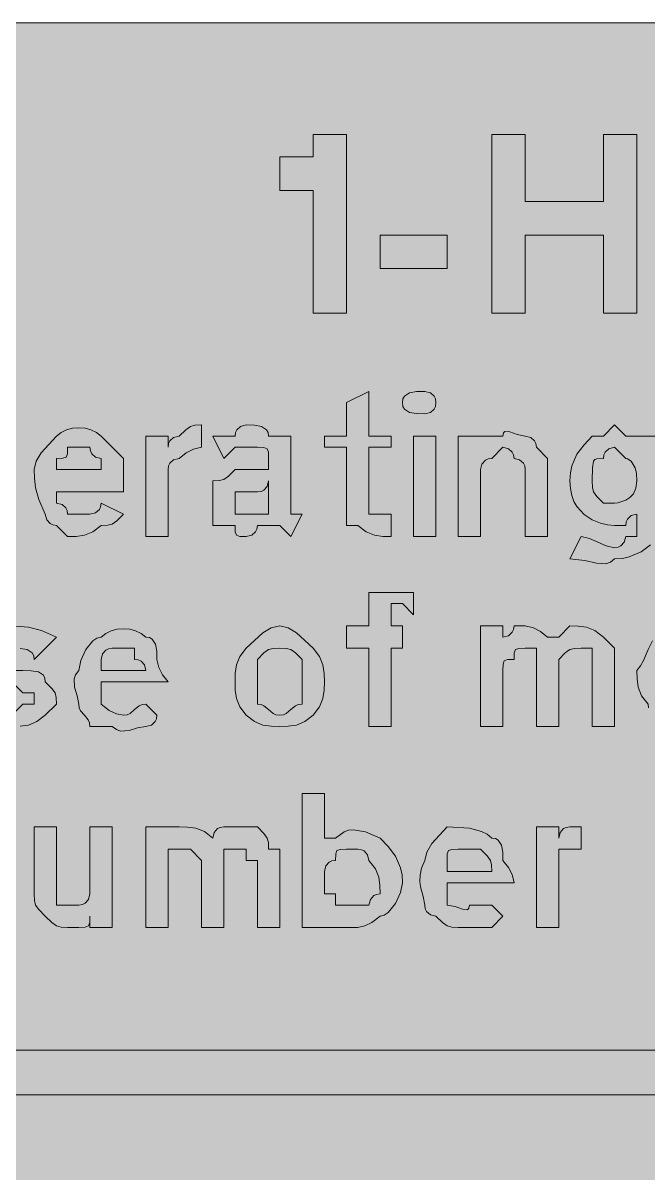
# Model space of a CAD drawing. Header units: metres. Extents: x 10 to 558, y 11 to 258.
# Drawn here: x 141.8 to 208.9, y 134.9 to 258.5 of the extents above; entities that cross this region are included whole.
import ezdxf

# ---------------------------------------------------------------- set-up
doc = ezdxf.new("R2010")
doc.units = ezdxf.units.M
for name, color, linetype, true_color in [('FILL_FIREBRICK_C36B00', 7, 'Continuous', 0xc36b00), ('FILL_WHITE_FFFFFF', 7, 'Continuous', 0xffffff), ('STROKE_WHITE_FFFFFF', 7, 'Continuous', 0xffffff)]:
    doc.layers.add(name, color=color, linetype=linetype, true_color=true_color)

msp = doc.modelspace()

# ---------------------------------------------------------------- hatches: boundary and pattern name
at = {"layer": 'FILL_FIREBRICK_C36B00', "true_color": 0xc36b00}
h = msp.add_hatch(color=7, dxfattribs=at)
h.dxf.hatch_style = 1
h.paths.add_polyline_path([(552.54, 258.46), (553.8, 258.33), (554.83, 257.97), (555.75, 257.28), (557.14, 255.67), (557.56, 254.96), (557.85, 254.28), (558.11, 252.89), (558.15, 251.28), (558.15, 18.48), (558.15, 14.88), (557.75, 14.83), (557.44, 14.67), (556.95, 14.13), (556.46, 13.36), (555.75, 12.48), (554.83, 11.79), (553.8, 11.43), (552.54, 11.3), (550.95, 11.28), (16.95, 11.28), (13.35, 11.28), (12.6, 11.88), (11.83, 12.29), (10.95, 12.48), (10.26, 14.09), (9.9, 15.48), (9.77, 16.87), (9.75, 18.48), (9.75, 251.28), (9.75, 254.88), (10.35, 255.63), (10.76, 256.4), (10.95, 257.28), (11.83, 257.47), (12.6, 257.88), (13.35, 258.48), (16.95, 258.48), (550.95, 258.48), (552.54, 258.46)])
at = {"layer": 'FILL_WHITE_FFFFFF', "true_color": 0xffffff}
h = msp.add_hatch(color=7, dxfattribs=at)
h.dxf.hatch_style = 1
h.paths.add_polyline_path([(172.95, 227.28), (172.95, 240.48), (169.35, 240.48), (169.35, 244.08), (170.55, 244.08), (172.95, 244.08), (172.95, 245.28), (172.95, 246.48), (176.55, 246.48), (176.55, 227.28), (172.95, 227.28)])
h = msp.add_hatch(color=7, dxfattribs=at)
h.dxf.hatch_style = 1
h.paths.add_polyline_path([(204.15, 235.68), (195.75, 235.68), (195.75, 227.28), (192.15, 227.28), (192.15, 246.48), (195.75, 246.48), (195.75, 239.28), (204.15, 239.28), (204.15, 246.48), (207.75, 246.48), (207.75, 227.28), (204.15, 227.28), (204.15, 235.68)])
h = msp.add_hatch(color=7, dxfattribs=at)
h.dxf.hatch_style = 1
h.paths.add_polyline_path([(180.15, 235.68), (187.35, 235.68), (187.35, 232.08), (180.15, 232.08), (180.15, 235.68)])
h = msp.add_hatch(color=7, dxfattribs=at)
h.dxf.hatch_style = 1
h.paths.add_polyline_path([(178.95, 205.68), (180.15, 205.68), (181.35, 205.68), (181.35, 203.28), (180.45, 203.3), (179.55, 203.43), (178.65, 203.79), (177.75, 204.48), (176.55, 204.48), (176.55, 205.68), (176.55, 212.88), (174.15, 212.88), (174.15, 214.08), (176.55, 214.08), (176.55, 217.68), (178.95, 218.88), (178.95, 214.08), (181.35, 214.08), (181.35, 212.88), (178.95, 212.88), (178.95, 206.88), (178.95, 205.68)])
h = msp.add_hatch(color=7, dxfattribs=at)
h.dxf.hatch_style = 1
h.paths.add_polyline_path([(186.1, 217.28), (185.96, 216.99), (185.55, 216.63), (184.95, 216.48), (184.07, 216.5), (183.3, 216.63), (182.76, 216.99), (182.6, 217.28), (182.55, 217.68), (182.6, 218.08), (182.76, 218.37), (183.3, 218.73), (184.07, 218.86), (184.95, 218.88), (185.55, 218.73), (185.96, 218.37), (186.1, 218.08), (186.15, 217.68), (186.1, 217.28)])
h = msp.add_hatch(color=7, dxfattribs=at)
h.dxf.hatch_style = 1
h.paths.add_polyline_path([(157.4, 213.28), (157.54, 213.57), (157.95, 213.93), (158.55, 214.08), (159.26, 214.77), (159.75, 215.13), (160.24, 215.26), (160.95, 215.28), (160.95, 212.88), (160.07, 212.69), (159.3, 212.28), (158.55, 211.68), (157.95, 211.53), (157.54, 211.17), (157.4, 210.88), (157.35, 210.48), (157.35, 203.28), (154.95, 203.28), (154.95, 214.08), (157.35, 214.08), (157.35, 212.88), (157.4, 213.28)])
h = msp.add_hatch(color=7, dxfattribs=at)
h.dxf.hatch_style = 1
h.paths.add_polyline_path([(164.55, 214.08), (164.6, 214.48), (164.74, 214.77), (165.15, 215.13), (165.75, 215.28), (166.63, 215.26), (167.4, 215.13), (167.94, 214.77), (168.1, 214.48), (168.15, 214.08), (170.55, 214.08), (170.55, 211.68), (170.55, 209.28), (170.55, 206.88), (170.55, 205.68), (171.75, 205.68), (170.55, 203.28), (169.35, 204.48), (166.95, 204.48), (166.9, 204.08), (166.76, 203.79), (166.35, 203.43), (165.75, 203.28), (165.06, 203.3), (164.7, 203.43), (164.57, 203.79), (164.55, 204.48), (162.15, 204.48), (162.15, 206.88), (162.15, 209.28), (162.86, 209.3), (163.35, 209.43), (163.84, 209.79), (164.55, 210.48), (165.75, 210.48), (166.95, 210.48), (168.15, 210.48), (168.15, 211.68), (168.13, 212.37), (168, 212.73), (167.64, 212.86), (166.95, 212.88), (165.75, 212.88), (164.55, 212.88), (163.35, 211.68), (162.15, 214.08), (163.35, 214.08), (164.55, 214.08)])
h.paths.add_polyline_path([(168.15, 205.68), (168.15, 206.88), (168.15, 209.28), (168, 208.68), (167.64, 208.27), (167.35, 208.13), (166.95, 208.08), (165.75, 208.08), (164.55, 208.08), (164.55, 206.88), (164.55, 205.68), (165.75, 205.68), (166.95, 205.68), (168.15, 205.68)], flags=16)
h = msp.add_hatch(color=7, dxfattribs=at)
h.dxf.hatch_style = 1
h.paths.add_polyline_path([(210.15, 203.28), (209.23, 202.4), (208.2, 201.63), (206.94, 201.09), (206.2, 200.93), (205.35, 200.88), (204.9, 200.54), (204.43, 200.37), (203.4, 200.43), (202.14, 200.71), (200.55, 200.88), (201.75, 203.28), (202.65, 203.09), (203.55, 202.68), (204.45, 202.27), (205.35, 202.08), (205.75, 202.13), (206.04, 202.27), (206.4, 202.68), (206.55, 203.28), (207.75, 203.28), (207.75, 204.48), (207.75, 205.68), (207.15, 205.53), (206.74, 205.17), (206.6, 204.88), (206.55, 204.48), (205.35, 204.48), (204.6, 204.55), (203.83, 204.73), (202.95, 205.08), (202.07, 205.65), (201.3, 206.5), (200.99, 207.05), (200.76, 207.7), (200.6, 208.44), (200.55, 209.28), (200.6, 210.13), (200.76, 210.87), (201.3, 212.13), (202.07, 213.16), (202.95, 214.08), (204.15, 214.08), (205.35, 215.28), (206.55, 214.08), (207.75, 214.08), (210.15, 214.08), (210.15, 203.28)])
h.paths.add_polyline_path([(204.34, 212.37), (204.2, 212.08), (204.15, 211.68), (203.46, 211.64), (203.24, 211.55), (203.1, 211.38), (202.97, 210.67), (202.95, 209.28), (202.97, 208.57), (203.1, 208.08), (203.46, 207.59), (204.15, 206.88), (205.35, 206.88), (205.72, 206.92), (206.55, 207.18), (206.99, 207.47), (207.38, 207.89), (207.65, 208.49), (207.75, 209.28), (207.7, 210.07), (207.56, 210.67), (207.15, 211.38), (206.74, 211.64), (206.55, 211.68), (205.35, 212.88), (204.75, 212.73), (204.34, 212.37)], flags=16)
h = msp.add_hatch(color=7, dxfattribs=at)
h.dxf.hatch_style = 1
h.paths.add_polyline_path([(144.95, 204.53), (144.66, 204.67), (144.3, 205.08), (144.15, 205.68), (143.46, 207.27), (143.1, 208.53), (142.97, 209.56), (142.95, 210.48), (143.16, 211.38), (143.7, 212.28), (145.35, 214.08), (145.85, 214.47), (146.44, 214.75), (147.08, 214.92), (147.75, 214.98), (148.42, 214.92), (149.06, 214.75), (149.65, 214.47), (150.15, 214.08), (152.55, 211.68), (152.55, 208.08), (145.35, 208.08), (145.35, 206.88), (145.95, 206.73), (146.36, 206.37), (146.5, 206.08), (146.55, 205.68), (148.95, 205.68), (149.55, 205.83), (149.96, 206.19), (150.1, 206.48), (150.15, 206.88), (152.55, 205.68), (151.84, 204.99), (151.35, 204.63), (150.86, 204.5), (150.15, 204.48), (149.25, 203.79), (148.35, 203.43), (147.45, 203.3), (146.55, 203.28), (145.35, 204.48), (144.95, 204.53)])
h.paths.add_polyline_path([(150.15, 211.68), (149.55, 211.83), (149.14, 212.19), (149, 212.48), (148.95, 212.88), (146.55, 212.88), (146.53, 212.19), (146.4, 211.83), (146.04, 211.7), (145.35, 211.68), (145.35, 210.48), (150.15, 210.48), (150.15, 211.68)], flags=16)
h = msp.add_hatch(color=7, dxfattribs=at)
h.dxf.hatch_style = 1
h.paths.add_polyline_path([(183.75, 203.28), (183.75, 214.08), (186.15, 214.08), (186.15, 203.28), (183.75, 203.28)])
h = msp.add_hatch(color=7, dxfattribs=at)
h.dxf.hatch_style = 1
h.paths.add_polyline_path([(192.15, 211.68), (191.75, 211.63), (191.46, 211.49), (191.1, 211.08), (190.95, 210.48), (190.95, 203.28), (188.55, 203.28), (188.55, 214.08), (190.95, 214.08), (193.35, 214.08), (193.4, 214.42), (193.56, 214.59), (194.1, 214.53), (194.87, 214.25), (195.75, 214.08), (196.35, 213.93), (196.76, 213.57), (196.9, 213.28), (196.95, 212.88), (198.15, 211.68), (198.15, 203.28), (195.75, 203.28), (195.75, 210.48), (195.7, 210.88), (195.56, 211.17), (195.15, 211.53), (194.55, 211.68), (194.5, 212.08), (194.36, 212.37), (193.95, 212.73), (193.35, 212.88), (192.15, 211.68)])
h = msp.add_hatch(color=7, dxfattribs=at)
h.dxf.hatch_style = 1
h.paths.add_polyline_path([(181.35, 182.88), (178.95, 182.88), (178.95, 191.28), (176.55, 191.28), (176.55, 193.68), (178.95, 193.68), (178.95, 194.88), (178.95, 197.28), (181.35, 197.28), (182.55, 197.28), (183.75, 197.28), (183.75, 194.88), (182.55, 196.08), (181.35, 196.08), (181.35, 194.88), (181.35, 193.68), (182.55, 193.68), (182.55, 191.28), (181.35, 191.28), (181.35, 182.88)])
h = msp.add_hatch(color=7, dxfattribs=at)
h.dxf.hatch_style = 1
h.paths.add_polyline_path([(140.55, 188.88), (141.75, 188.88), (142.63, 188.86), (143.4, 188.73), (143.94, 188.37), (144.1, 188.08), (144.15, 187.68), (144.84, 186.97), (145.2, 186.48), (145.33, 185.99), (145.35, 185.28), (144.15, 184.08), (143.25, 183.39), (142.35, 183.03), (141.45, 182.9), (140.55, 182.88), (138.15, 183.03), (136.84, 183.39), (136.25, 183.68), (135.75, 184.08), (136.95, 186.48), (137.66, 185.79), (138.15, 185.43), (138.64, 185.3), (139.35, 185.28), (139.5, 184.68), (139.86, 184.27), (140.15, 184.13), (140.55, 184.08), (141.75, 185.28), (142.95, 185.28), (142.95, 186.48), (141.75, 186.48), (140.55, 187.68), (139.35, 187.68), (138.47, 187.7), (137.7, 187.83), (137.16, 188.19), (137, 188.48), (136.95, 188.88), (136.95, 190.08), (136.95, 192.48), (137.35, 192.53), (137.66, 192.67), (138.15, 193.08), (138.64, 193.49), (138.95, 193.63), (139.35, 193.68), (140.96, 193.66), (142.35, 193.53), (143.74, 193.17), (145.35, 192.48), (142.95, 190.08), (142.9, 190.48), (142.74, 190.77), (142.2, 191.13), (141.43, 191.26), (140.55, 191.28), (139.35, 191.28), (139.35, 190.08), (140.55, 188.88)])
h = msp.add_hatch(color=7, dxfattribs=at)
h.dxf.hatch_style = 1
h.paths.add_polyline_path([(148.9, 183.28), (148.76, 183.59), (148.35, 184.08), (147.94, 184.57), (147.8, 184.88), (147.75, 185.28), (147.58, 186.18), (147.3, 187.08), (147.24, 187.98), (147.41, 188.43), (147.75, 188.88), (147.96, 189.95), (148.5, 191.13), (149.27, 192.09), (149.7, 192.37), (150.15, 192.48), (150.65, 192.87), (151.24, 193.15), (151.88, 193.32), (152.55, 193.38), (153.22, 193.32), (153.86, 193.15), (154.45, 192.87), (154.95, 192.48), (155.35, 192.43), (155.64, 192.27), (156, 191.73), (156.13, 190.96), (156.15, 190.08), (156.34, 189.2), (156.75, 188.43), (157.35, 187.68), (150.15, 187.68), (150.15, 186.48), (150.15, 185.28), (151.03, 184.59), (151.8, 184.23), (152.55, 184.08), (152.95, 184.13), (153.26, 184.27), (153.75, 184.68), (154.24, 185.09), (154.55, 185.23), (154.95, 185.28), (156.15, 184.08), (156.1, 183.68), (155.96, 183.39), (155.55, 183.03), (154.95, 182.88), (154.05, 182.71), (153.15, 182.43), (152.25, 182.37), (151.8, 182.54), (151.35, 182.88), (148.95, 182.88), (148.9, 183.28)])
h.paths.add_polyline_path([(154.8, 189.48), (154.44, 189.89), (154.15, 190.03), (153.75, 190.08), (153.75, 191.28), (151.35, 191.28), (150.95, 191.23), (150.66, 191.09), (150.3, 190.68), (150.15, 190.08), (150.15, 188.88), (154.95, 188.88), (154.8, 189.48)], flags=16)
h = msp.add_hatch(color=7, dxfattribs=at)
h.dxf.hatch_style = 1
h.paths.add_polyline_path([(164.7, 189.48), (165.06, 190.38), (165.75, 191.28), (167.55, 192.93), (168.45, 193.47), (169.35, 193.68), (170.25, 193.47), (171.15, 192.93), (172.95, 191.28), (173.64, 190.38), (174, 189.48), (174.13, 188.58), (174.15, 187.68), (174.13, 186.78), (174, 185.88), (173.64, 184.98), (172.95, 184.08), (172.05, 183.39), (171.15, 183.03), (170.25, 182.9), (169.35, 182.88), (168.45, 182.9), (167.55, 183.03), (166.65, 183.39), (165.75, 184.08), (165.06, 184.98), (164.7, 185.88), (164.57, 186.78), (164.55, 187.68), (164.57, 188.58), (164.7, 189.48)])
h.paths.add_polyline_path([(168.15, 191.13), (167.66, 190.77), (166.95, 190.08), (166.95, 187.68), (166.95, 185.28), (167.35, 185.23), (167.66, 185.09), (168.15, 184.68), (168.64, 184.27), (168.95, 184.13), (169.35, 184.08), (169.75, 184.13), (170.06, 184.27), (170.55, 184.68), (171.04, 185.09), (171.35, 185.23), (171.75, 185.28), (171.75, 187.68), (171.75, 190.08), (171.04, 190.77), (170.55, 191.13), (170.06, 191.26), (169.35, 191.28), (168.64, 191.26), (168.15, 191.13)], flags=16)
h = msp.add_hatch(color=7, dxfattribs=at)
h.dxf.hatch_style = 1
h.paths.add_polyline_path([(193.35, 192.48), (193.95, 192.63), (194.36, 192.99), (194.5, 193.28), (194.55, 193.68), (195.75, 193.68), (196.63, 193.49), (197.4, 193.08), (198.15, 192.48), (199.35, 192.48), (200.55, 193.68), (201.45, 193.66), (202.35, 193.53), (203.25, 193.17), (204.15, 192.48), (205.35, 191.28), (205.35, 190.08), (205.35, 182.88), (202.95, 182.88), (202.95, 190.08), (202.95, 191.28), (201.75, 191.28), (201.04, 191.26), (200.55, 191.13), (200.06, 190.77), (199.35, 190.08), (199.35, 188.88), (199.35, 182.88), (196.95, 182.88), (196.95, 190.08), (196.95, 191.28), (195.75, 191.28), (195.06, 191.26), (194.7, 191.13), (194.57, 190.77), (194.55, 190.08), (193.86, 190.06), (193.5, 189.93), (193.37, 189.57), (193.35, 188.88), (193.35, 182.88), (190.95, 182.88), (190.95, 193.68), (193.35, 193.68), (193.35, 192.48)])
h = msp.add_hatch(color=7, dxfattribs=at)
h.dxf.hatch_style = 1
h.paths.add_polyline_path([(210.1, 183.28), (209.96, 183.59), (209.55, 184.08), (209.14, 184.57), (209, 184.88), (208.95, 185.28), (208.26, 186.18), (207.9, 187.08), (207.77, 187.98), (207.75, 188.88), (208.15, 189.38), (208.46, 189.95), (208.95, 191.13), (209.44, 192.09), (209.75, 192.37), (210.15, 192.48), (211.76, 193.15), (212.47, 193.32), (213.15, 193.38), (213.83, 193.32), (214.54, 193.15), (216.15, 192.48), (216.75, 191.73), (217.16, 190.96), (217.35, 190.08), (217.35, 187.68), (210.15, 187.68), (210.17, 186.99), (210.3, 186.63), (210.66, 186.5), (211.35, 186.48), (211.35, 185.28), (212.06, 184.59), (212.55, 184.23), (213.04, 184.1), (213.75, 184.08), (214.15, 184.13), (214.44, 184.27), (214.8, 184.68), (214.95, 185.28), (216.15, 185.28), (217.35, 184.08), (217.3, 183.68), (217.16, 183.39), (216.75, 183.03), (216.15, 182.88), (215.25, 182.71), (214.35, 182.43), (213.45, 182.37), (213, 182.54), (212.55, 182.88), (210.15, 182.88), (210.1, 183.28)])
h.paths.add_polyline_path([(214.95, 190.08), (214.93, 190.77), (214.8, 191.13), (214.44, 191.26), (213.75, 191.28), (211.35, 191.28), (211.35, 190.08), (210.15, 188.88), (214.95, 188.88), (214.95, 190.08)], flags=16)
h = msp.add_hatch(color=7, dxfattribs=at)
h.dxf.hatch_style = 1
h.paths.add_polyline_path([(176.76, 171.72), (177.3, 171.78), (178.56, 171.55), (180.15, 170.88), (181.03, 169.96), (181.8, 168.93), (182.34, 167.67), (182.5, 166.93), (182.55, 166.08), (182.34, 165.01), (181.8, 163.83), (181.03, 162.87), (180.6, 162.59), (180.15, 162.48), (179.27, 161.79), (178.5, 161.43), (177.75, 161.28), (175.35, 161.28), (174.15, 161.28), (171.75, 161.28), (171.75, 175.68), (174.15, 175.68), (174.15, 172.08), (174.15, 170.88), (175.35, 170.88), (176.27, 171.55), (176.76, 171.72)])
h.paths.add_polyline_path([(179.1, 164.28), (179.46, 164.69), (179.75, 164.83), (180.15, 164.88), (180.13, 165.78), (180, 166.68), (179.64, 167.58), (178.95, 168.48), (178.8, 169.08), (178.44, 169.49), (178.15, 169.63), (177.75, 169.68), (176.55, 169.68), (175.86, 169.66), (175.5, 169.53), (175.37, 169.17), (175.35, 168.48), (174.95, 168.43), (174.66, 168.29), (174.3, 167.88), (174.15, 167.28), (174.15, 166.08), (174.15, 164.88), (175.35, 164.88), (175.35, 163.68), (177.75, 163.68), (178.95, 163.68), (179.1, 164.28)], flags=16)
h = msp.add_hatch(color=7, dxfattribs=at)
h.dxf.hatch_style = 1
h.paths.add_polyline_path([(145.84, 161.3), (145.35, 161.43), (144.86, 161.79), (144.15, 162.48), (143.46, 163.19), (143.1, 163.68), (142.97, 164.17), (142.95, 164.88), (142.95, 172.08), (145.35, 172.08), (145.35, 164.88), (145.35, 163.68), (146.55, 163.68), (147.75, 163.68), (148.15, 163.73), (148.44, 163.87), (148.8, 164.28), (148.95, 164.88), (148.95, 172.08), (151.35, 172.08), (151.35, 161.28), (148.95, 161.28), (148.95, 162.48), (148.93, 161.79), (148.8, 161.43), (148.44, 161.3), (147.75, 161.28), (146.55, 161.28), (145.84, 161.3)])
h = msp.add_hatch(color=7, dxfattribs=at)
h.dxf.hatch_style = 1
h.paths.add_polyline_path([(159.45, 172.06), (160.35, 171.93), (161.25, 171.57), (162.15, 170.88), (162.3, 171.48), (162.66, 171.89), (162.95, 172.03), (163.35, 172.08), (164.55, 172.08), (166.95, 172.08), (167.64, 171.37), (168, 170.88), (168.13, 170.39), (168.15, 169.68), (169.35, 169.68), (169.35, 168.48), (169.35, 161.28), (166.95, 161.28), (166.95, 168.48), (165.75, 168.48), (165.75, 169.68), (164.55, 169.68), (163.35, 169.68), (163.35, 168.48), (163.35, 161.28), (160.95, 161.28), (160.95, 168.48), (159.75, 169.68), (158.55, 169.68), (157.35, 169.68), (157.35, 168.48), (157.35, 161.28), (154.95, 161.28), (154.95, 172.08), (157.35, 172.08), (158.55, 172.08), (159.45, 172.06)])
h = msp.add_hatch(color=7, dxfattribs=at)
h.dxf.hatch_style = 1
h.paths.add_polyline_path([(187.35, 161.43), (186.86, 161.79), (186.15, 162.48), (185.55, 162.63), (185.14, 162.99), (185, 163.28), (184.95, 163.68), (184.78, 164.6), (184.5, 165.63), (184.42, 166.22), (184.44, 166.89), (184.61, 167.63), (184.95, 168.48), (185.16, 169.38), (185.7, 170.28), (187.35, 172.08), (189.75, 171.93), (191.06, 171.57), (191.65, 171.28), (192.15, 170.88), (192.55, 170.83), (192.84, 170.67), (193.2, 170.13), (193.33, 169.36), (193.35, 168.48), (193.95, 167.73), (194.36, 166.96), (194.55, 166.08), (187.35, 166.08), (187.35, 164.88), (187.35, 163.68), (188.23, 163.51), (189, 163.23), (189.54, 163.17), (189.7, 163.34), (189.75, 163.68), (192.15, 163.68), (193.35, 162.48), (192.15, 161.28), (188.55, 161.28), (187.84, 161.3), (187.35, 161.43)])
h.paths.add_polyline_path([(192.13, 167.99), (192, 168.48), (191.64, 168.97), (190.95, 169.68), (188.55, 169.68), (187.86, 169.66), (187.5, 169.53), (187.37, 169.17), (187.35, 168.48), (187.35, 167.28), (192.15, 167.28), (192.13, 167.99)], flags=16)
h = msp.add_hatch(color=7, dxfattribs=at)
h.dxf.hatch_style = 1
h.paths.add_polyline_path([(199.5, 171.48), (199.86, 171.89), (200.15, 172.03), (200.55, 172.08), (201.75, 172.08), (201.75, 169.68), (199.35, 169.68), (199.35, 168.48), (199.35, 167.28), (199.35, 161.28), (196.95, 161.28), (196.95, 172.08), (199.35, 172.08), (199.35, 170.88), (199.5, 171.48)])
h = msp.add_hatch(color=7, dxfattribs=at)
h.dxf.hatch_style = 1
h.paths.add_polyline_path([(490.95, 152.88), (498.15, 152.88), (505.35, 145.68), (498.15, 138.48), (490.95, 138.48), (495.75, 143.28), (62.55, 143.28), (62.55, 148.08), (495.75, 148.08), (490.95, 152.88)])

# ---------------------------------------------------------------- linework, layer by layer
at = {"layer": 'FILL_FIREBRICK_C36B00', "lineweight": 0, "true_color": 0xc36b00}
msp.add_lwpolyline([(550.95, 11.28), (16.95, 11.28), (13.35, 11.28), (12.6, 11.88), (11.83, 12.29), (10.95, 12.48), (10.26, 14.09), (9.9, 15.48), (9.77, 16.87), (9.75, 18.48), (9.75, 251.28), (9.75, 254.88), (10.35, 255.63), (10.76, 256.4), (10.95, 257.28), (11.83, 257.47), (12.6, 257.88), (13.35, 258.48), (16.95, 258.48), (550.95, 258.48)], dxfattribs=at)
at = {"layer": 'FILL_WHITE_FFFFFF', "lineweight": 0, "true_color": 0xffffff}
for points in [[(172.95, 227.28), (172.95, 240.48), (169.35, 240.48), (169.35, 244.08), (170.55, 244.08), (172.95, 244.08), (172.95, 245.28), (172.95, 246.48), (176.55, 246.48), (176.55, 227.28)], [(204.15, 235.68), (195.75, 235.68), (195.75, 227.28), (192.15, 227.28), (192.15, 246.48), (195.75, 246.48), (195.75, 239.28), (204.15, 239.28), (204.15, 246.48), (207.75, 246.48), (207.75, 227.28), (204.15, 227.28)], [(180.15, 235.68), (187.35, 235.68), (187.35, 232.08), (180.15, 232.08)], [(178.95, 205.68), (180.15, 205.68), (181.35, 205.68), (181.35, 203.28), (180.45, 203.3), (179.55, 203.43), (178.65, 203.79), (177.75, 204.48), (176.55, 204.48), (176.55, 205.68), (176.55, 212.88), (174.15, 212.88), (174.15, 214.08), (176.55, 214.08), (176.55, 217.68), (178.95, 218.88), (178.95, 214.08), (181.35, 214.08), (181.35, 212.88), (178.95, 212.88), (178.95, 206.88)], [(186.1, 217.28), (185.96, 216.99), (185.55, 216.63), (184.95, 216.48), (184.07, 216.5), (183.3, 216.63), (182.76, 216.99), (182.6, 217.28), (182.55, 217.68), (182.6, 218.08), (182.76, 218.37), (183.3, 218.73), (184.07, 218.86), (184.95, 218.88), (185.55, 218.73), (185.96, 218.37), (186.1, 218.08), (186.15, 217.68)], [(157.4, 213.28), (157.54, 213.57), (157.95, 213.93), (158.55, 214.08), (159.26, 214.77), (159.75, 215.13), (160.24, 215.26), (160.95, 215.28), (160.95, 212.88), (160.07, 212.69), (159.3, 212.28), (158.55, 211.68), (157.95, 211.53), (157.54, 211.17), (157.4, 210.88), (157.35, 210.48), (157.35, 203.28), (154.95, 203.28), (154.95, 214.08), (157.35, 214.08), (157.35, 212.88)], [(164.55, 214.08), (164.6, 214.48), (164.74, 214.77), (165.15, 215.13), (165.75, 215.28), (166.63, 215.26), (167.4, 215.13), (167.94, 214.77), (168.1, 214.48), (168.15, 214.08), (170.55, 214.08), (170.55, 211.68), (170.55, 209.28), (170.55, 206.88), (170.55, 205.68), (171.75, 205.68), (170.55, 203.28), (169.35, 204.48), (166.95, 204.48), (166.9, 204.08), (166.76, 203.79), (166.35, 203.43), (165.75, 203.28), (165.06, 203.3), (164.7, 203.43), (164.57, 203.79), (164.55, 204.48), (162.15, 204.48), (162.15, 206.88), (162.15, 209.28), (162.86, 209.3), (163.35, 209.43), (163.84, 209.79), (164.55, 210.48), (165.75, 210.48), (166.95, 210.48), (168.15, 210.48), (168.15, 211.68), (168.13, 212.37), (168, 212.73), (167.64, 212.86), (166.95, 212.88), (165.75, 212.88), (164.55, 212.88), (163.35, 211.68), (162.15, 214.08), (163.35, 214.08)], [(144.95, 204.53), (144.66, 204.67), (144.3, 205.08), (144.15, 205.68), (143.46, 207.27), (143.1, 208.53), (142.97, 209.56), (142.95, 210.48), (143.16, 211.38), (143.7, 212.28), (145.35, 214.08), (145.85, 214.47), (146.44, 214.75), (147.08, 214.92), (147.75, 214.98), (148.42, 214.92), (149.06, 214.75), (149.65, 214.47), (150.15, 214.08), (152.55, 211.68), (152.55, 208.08), (145.35, 208.08), (145.35, 206.88), (145.95, 206.73), (146.36, 206.37), (146.5, 206.08), (146.55, 205.68), (148.95, 205.68), (149.55, 205.83), (149.96, 206.19), (150.1, 206.48), (150.15, 206.88), (152.55, 205.68), (151.84, 204.99), (151.35, 204.63), (150.86, 204.5), (150.15, 204.48), (149.25, 203.79), (148.35, 203.43), (147.45, 203.3), (146.55, 203.28), (145.35, 204.48)], [(183.75, 203.28), (183.75, 214.08), (186.15, 214.08), (186.15, 203.28)], [(192.15, 211.68), (191.75, 211.63), (191.46, 211.49), (191.1, 211.08), (190.95, 210.48), (190.95, 203.28), (188.55, 203.28), (188.55, 214.08), (190.95, 214.08), (193.35, 214.08), (193.4, 214.42), (193.56, 214.59), (194.1, 214.53), (194.87, 214.25), (195.75, 214.08), (196.35, 213.93), (196.76, 213.57), (196.9, 213.28), (196.95, 212.88), (198.15, 211.68), (198.15, 203.28), (195.75, 203.28), (195.75, 210.48), (195.7, 210.88), (195.56, 211.17), (195.15, 211.53), (194.55, 211.68), (194.5, 212.08), (194.36, 212.37), (193.95, 212.73), (193.35, 212.88)], [(150.15, 211.68), (149.55, 211.83), (149.14, 212.19), (149, 212.48), (148.95, 212.88), (146.55, 212.88), (146.53, 212.19), (146.4, 211.83), (146.04, 211.7), (145.35, 211.68), (145.35, 210.48), (150.15, 210.48)], [(204.34, 212.37), (204.2, 212.08), (204.15, 211.68), (203.46, 211.64), (203.24, 211.55), (203.1, 211.38), (202.97, 210.67), (202.95, 209.28), (202.97, 208.57), (203.1, 208.08), (203.46, 207.59), (204.15, 206.88), (205.35, 206.88), (205.72, 206.92), (206.55, 207.18), (206.99, 207.47), (207.38, 207.89), (207.65, 208.49), (207.75, 209.28), (207.7, 210.07), (207.56, 210.67), (207.15, 211.38), (206.74, 211.64), (206.55, 211.68), (205.35, 212.88), (204.75, 212.73)], [(168.15, 205.68), (168.15, 206.88), (168.15, 209.28), (168, 208.68), (167.64, 208.27), (167.35, 208.13), (166.95, 208.08), (165.75, 208.08), (164.55, 208.08), (164.55, 206.88), (164.55, 205.68), (165.75, 205.68), (166.95, 205.68)], [(181.35, 182.88), (178.95, 182.88), (178.95, 191.28), (176.55, 191.28), (176.55, 193.68), (178.95, 193.68), (178.95, 194.88), (178.95, 197.28), (181.35, 197.28), (182.55, 197.28), (183.75, 197.28), (183.75, 194.88), (182.55, 196.08), (181.35, 196.08), (181.35, 194.88), (181.35, 193.68), (182.55, 193.68), (182.55, 191.28), (181.35, 191.28)], [(148.9, 183.28), (148.76, 183.59), (148.35, 184.08), (147.94, 184.57), (147.8, 184.88), (147.75, 185.28), (147.58, 186.18), (147.3, 187.08), (147.24, 187.98), (147.41, 188.43), (147.75, 188.88), (147.96, 189.95), (148.5, 191.13), (149.27, 192.09), (149.7, 192.37), (150.15, 192.48), (150.65, 192.87), (151.24, 193.15), (151.88, 193.32), (152.55, 193.38), (153.22, 193.32), (153.86, 193.15), (154.45, 192.87), (154.95, 192.48), (155.35, 192.43), (155.64, 192.27), (156, 191.73), (156.13, 190.96), (156.15, 190.08), (156.34, 189.2), (156.75, 188.43), (157.35, 187.68), (150.15, 187.68), (150.15, 186.48), (150.15, 185.28), (151.03, 184.59), (151.8, 184.23), (152.55, 184.08), (152.95, 184.13), (153.26, 184.27), (153.75, 184.68), (154.24, 185.09), (154.55, 185.23), (154.95, 185.28), (156.15, 184.08), (156.1, 183.68), (155.96, 183.39), (155.55, 183.03), (154.95, 182.88), (154.05, 182.71), (153.15, 182.43), (152.25, 182.37), (151.8, 182.54), (151.35, 182.88), (148.95, 182.88)], [(164.7, 189.48), (165.06, 190.38), (165.75, 191.28), (167.55, 192.93), (168.45, 193.47), (169.35, 193.68), (170.25, 193.47), (171.15, 192.93), (172.95, 191.28), (173.64, 190.38), (174, 189.48), (174.13, 188.58), (174.15, 187.68), (174.13, 186.78), (174, 185.88), (173.64, 184.98), (172.95, 184.08), (172.05, 183.39), (171.15, 183.03), (170.25, 182.9), (169.35, 182.88), (168.45, 182.9), (167.55, 183.03), (166.65, 183.39), (165.75, 184.08), (165.06, 184.98), (164.7, 185.88), (164.57, 186.78), (164.55, 187.68), (164.57, 188.58)], [(193.35, 192.48), (193.95, 192.63), (194.36, 192.99), (194.5, 193.28), (194.55, 193.68), (195.75, 193.68), (196.63, 193.49), (197.4, 193.08), (198.15, 192.48), (199.35, 192.48), (200.55, 193.68), (201.45, 193.66), (202.35, 193.53), (203.25, 193.17), (204.15, 192.48), (205.35, 191.28), (205.35, 190.08), (205.35, 182.88), (202.95, 182.88), (202.95, 190.08), (202.95, 191.28), (201.75, 191.28), (201.04, 191.26), (200.55, 191.13), (200.06, 190.77), (199.35, 190.08), (199.35, 188.88), (199.35, 182.88), (196.95, 182.88), (196.95, 190.08), (196.95, 191.28), (195.75, 191.28), (195.06, 191.26), (194.7, 191.13), (194.57, 190.77), (194.55, 190.08), (193.86, 190.06), (193.5, 189.93), (193.37, 189.57), (193.35, 188.88), (193.35, 182.88), (190.95, 182.88), (190.95, 193.68), (193.35, 193.68)], [(154.8, 189.48), (154.44, 189.89), (154.15, 190.03), (153.75, 190.08), (153.75, 191.28), (151.35, 191.28), (150.95, 191.23), (150.66, 191.09), (150.3, 190.68), (150.15, 190.08), (150.15, 188.88), (154.95, 188.88)], [(168.15, 191.13), (167.66, 190.77), (166.95, 190.08), (166.95, 187.68), (166.95, 185.28), (167.35, 185.23), (167.66, 185.09), (168.15, 184.68), (168.64, 184.27), (168.95, 184.13), (169.35, 184.08), (169.75, 184.13), (170.06, 184.27), (170.55, 184.68), (171.04, 185.09), (171.35, 185.23), (171.75, 185.28), (171.75, 187.68), (171.75, 190.08), (171.04, 190.77), (170.55, 191.13), (170.06, 191.26), (169.35, 191.28), (168.64, 191.26)], [(176.76, 171.72), (177.3, 171.78), (178.56, 171.55), (180.15, 170.88), (181.03, 169.96), (181.8, 168.93), (182.34, 167.67), (182.5, 166.93), (182.55, 166.08), (182.34, 165.01), (181.8, 163.83), (181.03, 162.87), (180.6, 162.59), (180.15, 162.48), (179.27, 161.79), (178.5, 161.43), (177.75, 161.28), (175.35, 161.28), (174.15, 161.28), (171.75, 161.28), (171.75, 175.68), (174.15, 175.68), (174.15, 172.08), (174.15, 170.88), (175.35, 170.88), (176.27, 171.55)], [(145.84, 161.3), (145.35, 161.43), (144.86, 161.79), (144.15, 162.48), (143.46, 163.19), (143.1, 163.68), (142.97, 164.17), (142.95, 164.88), (142.95, 172.08), (145.35, 172.08), (145.35, 164.88), (145.35, 163.68), (146.55, 163.68), (147.75, 163.68), (148.15, 163.73), (148.44, 163.87), (148.8, 164.28), (148.95, 164.88), (148.95, 172.08), (151.35, 172.08), (151.35, 161.28), (148.95, 161.28), (148.95, 162.48), (148.93, 161.79), (148.8, 161.43), (148.44, 161.3), (147.75, 161.28), (146.55, 161.28)], [(159.45, 172.06), (160.35, 171.93), (161.25, 171.57), (162.15, 170.88), (162.3, 171.48), (162.66, 171.89), (162.95, 172.03), (163.35, 172.08), (164.55, 172.08), (166.95, 172.08), (167.64, 171.37), (168, 170.88), (168.13, 170.39), (168.15, 169.68), (169.35, 169.68), (169.35, 168.48), (169.35, 161.28), (166.95, 161.28), (166.95, 168.48), (165.75, 168.48), (165.75, 169.68), (164.55, 169.68), (163.35, 169.68), (163.35, 168.48), (163.35, 161.28), (160.95, 161.28), (160.95, 168.48), (159.75, 169.68), (158.55, 169.68), (157.35, 169.68), (157.35, 168.48), (157.35, 161.28), (154.95, 161.28), (154.95, 172.08), (157.35, 172.08), (158.55, 172.08)], [(187.35, 161.43), (186.86, 161.79), (186.15, 162.48), (185.55, 162.63), (185.14, 162.99), (185, 163.28), (184.95, 163.68), (184.78, 164.6), (184.5, 165.63), (184.42, 166.22), (184.44, 166.89), (184.61, 167.63), (184.95, 168.48), (185.16, 169.38), (185.7, 170.28), (187.35, 172.08), (189.75, 171.93), (191.06, 171.57), (191.65, 171.28), (192.15, 170.88), (192.55, 170.83), (192.84, 170.67), (193.2, 170.13), (193.33, 169.36), (193.35, 168.48), (193.95, 167.73), (194.36, 166.96), (194.55, 166.08), (187.35, 166.08), (187.35, 164.88), (187.35, 163.68), (188.23, 163.51), (189, 163.23), (189.54, 163.17), (189.7, 163.34), (189.75, 163.68), (192.15, 163.68), (193.35, 162.48), (192.15, 161.28), (188.55, 161.28), (187.84, 161.3)], [(199.5, 171.48), (199.86, 171.89), (200.15, 172.03), (200.55, 172.08), (201.75, 172.08), (201.75, 169.68), (199.35, 169.68), (199.35, 168.48), (199.35, 167.28), (199.35, 161.28), (196.95, 161.28), (196.95, 172.08), (199.35, 172.08), (199.35, 170.88)], [(179.1, 164.28), (179.46, 164.69), (179.75, 164.83), (180.15, 164.88), (180.13, 165.78), (180, 166.68), (179.64, 167.58), (178.95, 168.48), (178.8, 169.08), (178.44, 169.49), (178.15, 169.63), (177.75, 169.68), (176.55, 169.68), (175.86, 169.66), (175.5, 169.53), (175.37, 169.17), (175.35, 168.48), (174.95, 168.43), (174.66, 168.29), (174.3, 167.88), (174.15, 167.28), (174.15, 166.08), (174.15, 164.88), (175.35, 164.88), (175.35, 163.68), (177.75, 163.68), (178.95, 163.68)], [(192.13, 167.99), (192, 168.48), (191.64, 168.97), (190.95, 169.68), (188.55, 169.68), (187.86, 169.66), (187.5, 169.53), (187.37, 169.17), (187.35, 168.48), (187.35, 167.28), (192.15, 167.28)], [(490.95, 152.88), (498.15, 152.88), (505.35, 145.68), (498.15, 138.48), (490.95, 138.48), (495.75, 143.28), (62.55, 143.28), (62.55, 148.08), (495.75, 148.08)]]:
    msp.add_lwpolyline(points, close=True, dxfattribs=at)
for points in [[(209.23, 202.4), (208.2, 201.63), (206.94, 201.09), (206.2, 200.93), (205.35, 200.88), (204.9, 200.54), (204.43, 200.37), (203.4, 200.43), (202.14, 200.71), (200.55, 200.88), (201.75, 203.28), (202.65, 203.09), (203.55, 202.68), (204.45, 202.27), (205.35, 202.08), (205.75, 202.13), (206.04, 202.27), (206.4, 202.68), (206.55, 203.28), (207.75, 203.28), (207.75, 204.48), (207.75, 205.68), (207.15, 205.53), (206.74, 205.17), (206.6, 204.88), (206.55, 204.48), (205.35, 204.48), (204.6, 204.55), (203.83, 204.73), (202.95, 205.08), (202.07, 205.65), (201.3, 206.5), (200.99, 207.05), (200.76, 207.7), (200.6, 208.44), (200.55, 209.28), (200.6, 210.13), (200.76, 210.87), (201.3, 212.13), (202.07, 213.16), (202.95, 214.08), (204.15, 214.08), (205.35, 215.28), (206.55, 214.08), (207.75, 214.08), (210.15, 214.08)], [(140.96, 193.66), (142.35, 193.53), (143.74, 193.17), (145.35, 192.48), (142.95, 190.08), (142.9, 190.48), (142.74, 190.77), (142.2, 191.13), (141.43, 191.26)], [(209, 184.88), (208.95, 185.28), (208.26, 186.18), (207.9, 187.08), (207.77, 187.98), (207.75, 188.88), (208.15, 189.38), (208.46, 189.95), (208.95, 191.13), (209.44, 192.09)], [(140.55, 188.88), (141.75, 188.88), (142.63, 188.86), (143.4, 188.73), (143.94, 188.37), (144.1, 188.08), (144.15, 187.68), (144.84, 186.97), (145.2, 186.48), (145.33, 185.99), (145.35, 185.28), (144.15, 184.08), (143.25, 183.39), (142.35, 183.03), (141.45, 182.9)], [(140.55, 184.08), (141.75, 185.28), (142.95, 185.28), (142.95, 186.48), (141.75, 186.48), (140.55, 187.68)]]:
    msp.add_lwpolyline(points, dxfattribs=at)
at = {"layer": 'STROKE_WHITE_FFFFFF', "lineweight": 0, "true_color": 0xffffff}
for points in [[(204.15, 227.28), (207.75, 227.28), (204.15, 227.28)], [(161.95, 213.52), (161.95, 213.52)], [(161.95, 213.52), (161.95, 213.52)], [(161.95, 213.52), (161.95, 213.52)]]:
    msp.add_lwpolyline(points, dxfattribs=at)

doc.saveas('drawing.dxf')
